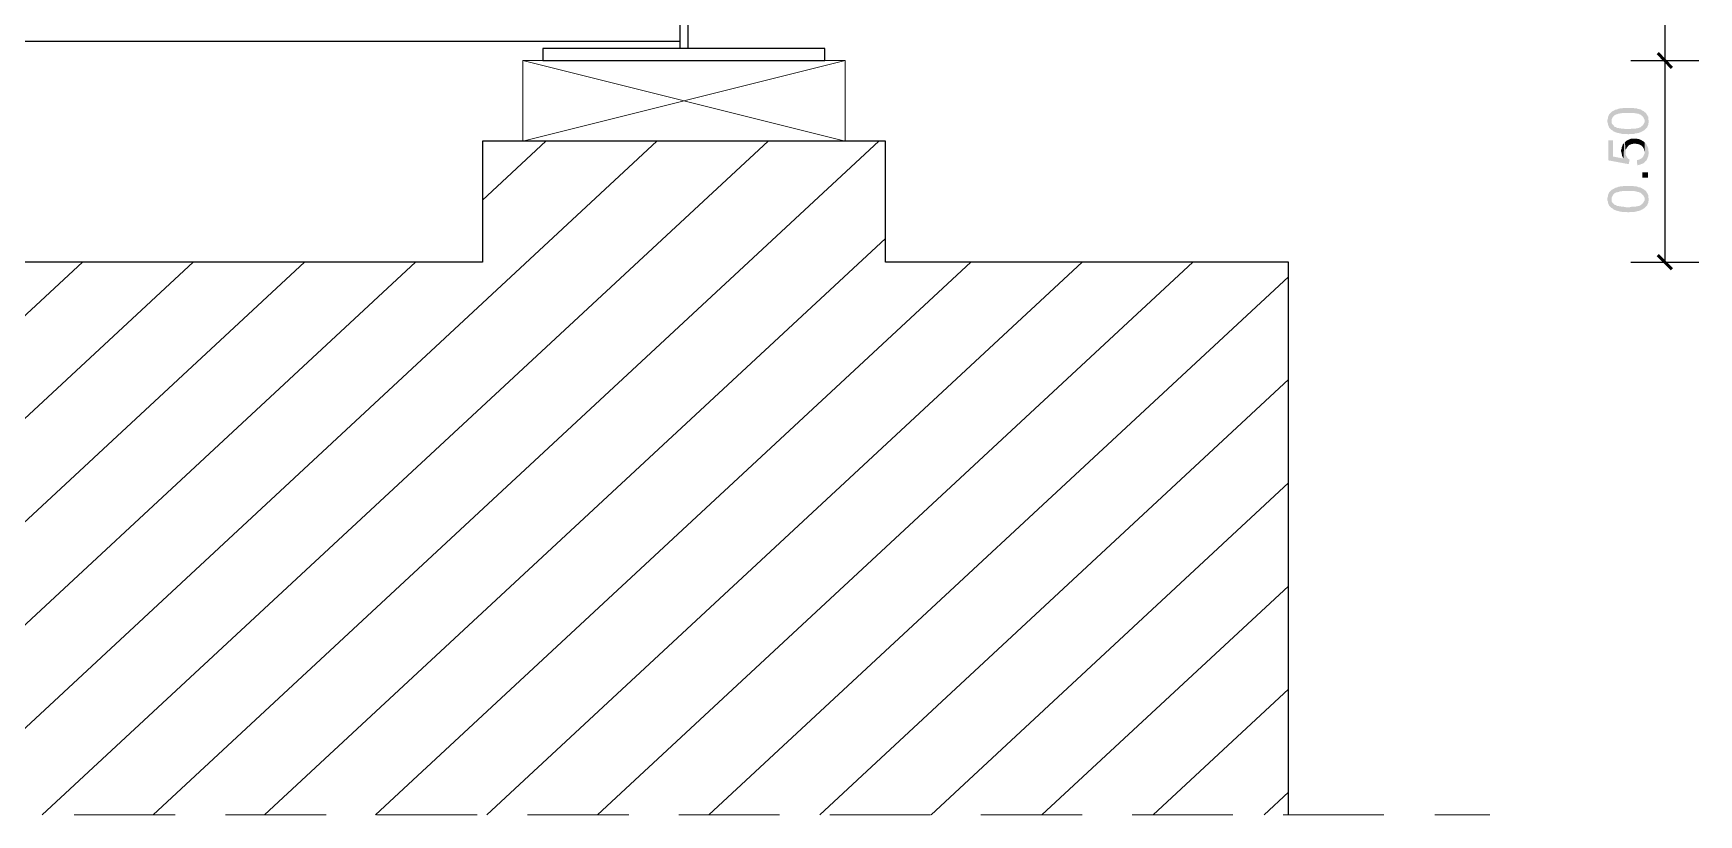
# Model space of a CAD drawing. Header units: millimetres. Extents: x 0.3 to 47.5, y 0.1 to 28.
# Drawn here: x 31.658 to 34.912, y 7.17 to 8.696 of the extents above; entities that cross this region are included whole.
import ezdxf

# ---------------------------------------------------------------- set-up
doc = ezdxf.new("R2010")
doc.units = ezdxf.units.MM
doc.layers.add('PDF _Geometria', color=7, linetype='Continuous')
doc.layers.add('PDF _Riempimenti solidi', color=7, linetype='Continuous')

msp = doc.modelspace()

# ---------------------------------------------------------------- hatches: boundary and pattern name
at = {"layer": 'PDF _Riempimenti solidi', "transparency": 33554559}
for points in [[(34.7342, 8.5249), (34.7342, 8.5224), (34.735, 8.5207), (34.735, 8.5182), (34.7358, 8.5166), (34.7367, 8.5141), (34.7375, 8.5124), (34.7392, 8.5107), (34.7408, 8.5091), (34.7425, 8.5074), (34.7425, 8.5282), (34.745, 8.5332), (34.7467, 8.5349), (34.7483, 8.5366), (34.7492, 8.5366), (34.75, 8.5374), (34.7517, 8.5382), (34.7533, 8.5382), (34.755, 8.5391), (34.7567, 8.5391), (34.7583, 8.5399), (34.7608, 8.5399), (34.7633, 8.5407), (34.7867, 8.5407), (34.7883, 8.5399), (34.7908, 8.5399), (34.7925, 8.5391), (34.795, 8.5391), (34.7967, 8.5382), (34.7975, 8.5374), (34.7992, 8.5374), (34.8008, 8.5357), (34.8025, 8.5341), (34.8042, 8.5324), (34.805, 8.5307), (34.8067, 8.5274), (34.8067, 8.5249), (34.8075, 8.5082), (34.8092, 8.5099), (34.81, 8.5107), (34.8117, 8.5124), (34.8125, 8.5149), (34.8142, 8.5182), (34.8142, 8.5207), (34.815, 8.5224), (34.815, 8.5257), (34.8142, 8.5274), (34.8142, 8.5324), (34.8133, 8.5341), (34.8125, 8.5357), (34.8108, 8.5382), (34.81, 8.5391), (34.81, 8.5399), (34.8083, 8.5416), (34.8067, 8.5424), (34.805, 8.5441), (34.8033, 8.5449), (34.8008, 8.5466), (34.7992, 8.5474), (34.7967, 8.5482), (34.795, 8.5482), (34.7925, 8.5491), (34.7908, 8.5499), (34.7867, 8.5499), (34.7842, 8.5507), (34.7658, 8.5507), (34.7633, 8.5499), (34.7592, 8.5499), (34.7575, 8.5491), (34.7558, 8.5491), (34.7542, 8.5482), (34.7517, 8.5474), (34.75, 8.5474), (34.7475, 8.5457), (34.7458, 8.5449), (34.7442, 8.5441), (34.7425, 8.5432), (34.7408, 8.5416), (34.7392, 8.5399), (34.7375, 8.5382), (34.7367, 8.5366), (34.7367, 8.5357), (34.7358, 8.5341), (34.735, 8.5316), (34.735, 8.5299), (34.7342, 8.5274)], [(34.7425, 8.5074), (34.7442, 8.5066), (34.7458, 8.5049), (34.7475, 8.5041), (34.75, 8.5032), (34.7517, 8.5024), (34.7525, 8.5024), (34.7542, 8.5016), (34.7558, 8.5016), (34.7583, 8.5007), (34.76, 8.5007), (34.7625, 8.4999), (34.7717, 8.4999), (34.7742, 8.4991), (34.7758, 8.4991), (34.7783, 8.4999), (34.7867, 8.4999), (34.7883, 8.5007), (34.7908, 8.5007), (34.7933, 8.5016), (34.795, 8.5016), (34.7967, 8.5024), (34.7992, 8.5032), (34.8008, 8.5041), (34.8025, 8.5049), (34.8042, 8.5057), (34.805, 8.5066), (34.8067, 8.5074), (34.8075, 8.5082), (34.8067, 8.5249), (34.8067, 8.5224), (34.805, 8.5191), (34.8033, 8.5174), (34.8025, 8.5157), (34.8, 8.5141), (34.7992, 8.5132), (34.7975, 8.5124), (34.7958, 8.5116), (34.7942, 8.5116), (34.7925, 8.5107), (34.7908, 8.5107), (34.7883, 8.5099), (34.7808, 8.5099), (34.7775, 8.5091), (34.77, 8.5091), (34.7667, 8.5099), (34.7617, 8.5099), (34.76, 8.5107), (34.7575, 8.5107), (34.7558, 8.5116), (34.7533, 8.5116), (34.7517, 8.5124), (34.7508, 8.5132), (34.7492, 8.5132), (34.7475, 8.5141), (34.7467, 8.5157), (34.745, 8.5174), (34.7433, 8.5191), (34.7425, 8.5207), (34.7425, 8.5249)], [(34.7358, 8.4874), (34.7358, 8.4482), (34.7758, 8.4407), (34.7775, 8.4491), (34.7758, 8.4507), (34.7742, 8.4516), (34.7733, 8.4532), (34.7717, 8.4557), (34.77, 8.4591), (34.77, 8.4641), (34.7683, 8.4841), (34.7667, 8.4824), (34.7658, 8.4516), (34.745, 8.4557), (34.745, 8.4874)], [(34.7608, 8.4666), (34.7608, 8.4657), (34.7617, 8.4632), (34.7617, 8.4616), (34.7625, 8.4591), (34.7625, 8.4574), (34.7633, 8.4557), (34.765, 8.4532), (34.7658, 8.4516), (34.7667, 8.4824), (34.7658, 8.4807), (34.7642, 8.4791), (34.7633, 8.4766), (34.7625, 8.4749), (34.7617, 8.4732), (34.7617, 8.4707), (34.7608, 8.4682)], [(34.7683, 8.4841), (34.77, 8.4641), (34.77, 8.4691), (34.7708, 8.4707), (34.7717, 8.4724), (34.7733, 8.4741), (34.7742, 8.4757), (34.775, 8.4766), (34.7767, 8.4782), (34.7792, 8.4791), (34.7808, 8.4799), (34.7825, 8.4799), (34.785, 8.4807), (34.79, 8.4807), (34.7925, 8.4799), (34.7942, 8.4799), (34.7967, 8.4791), (34.7983, 8.4782), (34.8, 8.4774), (34.8017, 8.4757), (34.8033, 8.4741), (34.8042, 8.4724), (34.8058, 8.4699), (34.8058, 8.4682), (34.8067, 8.4657), (34.8067, 8.4641), (34.8067, 8.4832), (34.805, 8.4849), (34.8033, 8.4857), (34.8008, 8.4874), (34.7975, 8.4891), (34.795, 8.4899), (34.7933, 8.4899), (34.7908, 8.4907), (34.7808, 8.4907), (34.7792, 8.4899), (34.7767, 8.4891), (34.7733, 8.4874), (34.7717, 8.4866), (34.77, 8.4849)], [(34.7917, 8.4491), (34.7925, 8.4382), (34.7942, 8.4391), (34.7958, 8.4391), (34.7983, 8.4399), (34.8, 8.4407), (34.8025, 8.4416), (34.8042, 8.4424), (34.8058, 8.4432), (34.8075, 8.4449), (34.8083, 8.4466), (34.81, 8.4474), (34.8108, 8.4491), (34.8117, 8.4507), (34.8125, 8.4532), (34.8133, 8.4549), (34.8142, 8.4574), (34.8142, 8.4591), (34.815, 8.4616), (34.815, 8.4641), (34.8142, 8.4666), (34.8142, 8.4707), (34.8133, 8.4732), (34.8117, 8.4766), (34.8108, 8.4782), (34.81, 8.4799), (34.8083, 8.4816), (34.8067, 8.4832), (34.8067, 8.4616), (34.8058, 8.4599), (34.805, 8.4574), (34.8042, 8.4557), (34.8033, 8.4541), (34.8017, 8.4532), (34.8, 8.4516), (34.7983, 8.4507), (34.7967, 8.4499), (34.7942, 8.4491)], [(34.7342, 8.3724), (34.7342, 8.3699), (34.735, 8.3682), (34.735, 8.3657), (34.7358, 8.3641), (34.7367, 8.3616), (34.7375, 8.3599), (34.7392, 8.3582), (34.7408, 8.3566), (34.7425, 8.3549), (34.7425, 8.3757), (34.745, 8.3807), (34.7467, 8.3824), (34.7483, 8.3841), (34.7492, 8.3841), (34.75, 8.3849), (34.7517, 8.3857), (34.7533, 8.3857), (34.755, 8.3866), (34.7567, 8.3866), (34.7583, 8.3874), (34.7608, 8.3874), (34.7633, 8.3882), (34.7867, 8.3882), (34.7883, 8.3874), (34.7908, 8.3874), (34.7925, 8.3866), (34.795, 8.3866), (34.7967, 8.3857), (34.7975, 8.3849), (34.7992, 8.3849), (34.8008, 8.3832), (34.8025, 8.3816), (34.8042, 8.3799), (34.805, 8.3782), (34.8067, 8.3749), (34.8067, 8.3724), (34.8075, 8.3557), (34.8092, 8.3574), (34.81, 8.3582), (34.8117, 8.3599), (34.8125, 8.3624), (34.8142, 8.3657), (34.8142, 8.3682), (34.815, 8.3699), (34.815, 8.3732), (34.8142, 8.3749), (34.8142, 8.3799), (34.8125, 8.3832), (34.8108, 8.3857), (34.81, 8.3866), (34.81, 8.3874), (34.8083, 8.3891), (34.8067, 8.3899), (34.805, 8.3916), (34.8033, 8.3924), (34.8008, 8.3941), (34.7992, 8.3949), (34.7967, 8.3957), (34.795, 8.3957), (34.7925, 8.3966), (34.7908, 8.3974), (34.7867, 8.3974), (34.7842, 8.3982), (34.7658, 8.3982), (34.7633, 8.3974), (34.7592, 8.3974), (34.7575, 8.3966), (34.7558, 8.3966), (34.7542, 8.3957), (34.7517, 8.3949), (34.75, 8.3949), (34.7475, 8.3932), (34.7458, 8.3924), (34.7442, 8.3916), (34.7425, 8.3907), (34.7408, 8.3891), (34.7392, 8.3874), (34.7375, 8.3857), (34.7367, 8.3841), (34.7367, 8.3832), (34.7358, 8.3816), (34.735, 8.3791), (34.735, 8.3774), (34.7342, 8.3749)], [(34.7425, 8.3549), (34.7442, 8.3541), (34.7458, 8.3524), (34.7475, 8.3516), (34.75, 8.3507), (34.7517, 8.3499), (34.7525, 8.3499), (34.7542, 8.3491), (34.7558, 8.3491), (34.7583, 8.3482), (34.76, 8.3482), (34.7625, 8.3474), (34.7717, 8.3474), (34.7742, 8.3466), (34.7758, 8.3466), (34.7783, 8.3474), (34.7867, 8.3474), (34.7883, 8.3482), (34.7908, 8.3482), (34.7933, 8.3491), (34.795, 8.3491), (34.7967, 8.3499), (34.7992, 8.3507), (34.8008, 8.3516), (34.8025, 8.3524), (34.8042, 8.3532), (34.805, 8.3541), (34.8067, 8.3549), (34.8075, 8.3557), (34.8067, 8.3724), (34.8067, 8.3699), (34.8058, 8.3682), (34.805, 8.3666), (34.8033, 8.3649), (34.8025, 8.3632), (34.8, 8.3616), (34.7992, 8.3607), (34.7975, 8.3599), (34.7958, 8.3591), (34.7942, 8.3591), (34.7925, 8.3582), (34.7908, 8.3582), (34.7883, 8.3574), (34.7808, 8.3574), (34.7775, 8.3566), (34.77, 8.3566), (34.7667, 8.3574), (34.7617, 8.3574), (34.76, 8.3582), (34.7575, 8.3582), (34.7558, 8.3591), (34.7533, 8.3591), (34.7517, 8.3599), (34.7508, 8.3607), (34.7492, 8.3607), (34.7475, 8.3616), (34.7467, 8.3632), (34.745, 8.3649), (34.7433, 8.3666), (34.7425, 8.3682), (34.7425, 8.3724)]]:
    msp.add_hatch(color=256, dxfattribs=at).paths.add_polyline_path(points)

# ---------------------------------------------------------------- linework, layer by layer
at = {"layer": 'PDF _Geometria', "lineweight": 25}
for points in [[(34.8467, 8.2491), (34.8467, 8.6432), (34.8467, 8.7091), (34.8467, 9.6666)], [(32.9217, 9.6391), (32.9217, 8.6666)], [(32.9375, 9.6391), (32.9375, 8.6666)], [(31.1267, 8.6807), (32.9217, 8.6807)], [(34.78, 8.6432), (34.9125, 8.6432)], [(34.1108, 7.1699), (34.1108, 8.2491), (33.3233, 8.2491), (33.3233, 8.4857), (32.5358, 8.4857), (32.5358, 8.2491), (31.5125, 8.2491), (31.5125, 8.4857), (30.725, 8.4857), (30.725, 8.2491), (29.7008, 8.2491), (29.7008, 8.4857), (28.9133, 8.4857), (28.9133, 8.2491), (27.89, 8.2491), (27.89, 8.4857), (27.1025, 8.4857), (27.1025, 8.2491), (26.315, 8.2491), (26.315, 7.1699)], [(34.78, 8.2491), (34.9125, 8.2491)]]:
    msp.add_lwpolyline(points, dxfattribs=at)
msp.add_lwpolyline([(33.205, 8.6666), (32.6542, 8.6666), (32.6542, 8.6432), (33.205, 8.6432)], close=True, dxfattribs=at)
at = {"layer": 'PDF _Geometria', "lineweight": 50}
for points in [[(34.8325, 8.6574), (34.86, 8.6291)], [(34.8325, 8.2632), (34.86, 8.2357)]]:
    msp.add_lwpolyline(points, dxfattribs=at)
at = {"layer": 'PDF _Geometria', "lineweight": 9}
for points in [[(33.245, 8.6432), (32.615, 8.4857), (32.615, 8.6432), (33.245, 8.4857), (33.245, 8.6432), (32.615, 8.6432)], [(31.4592, 7.1699), (32.8767, 8.4857)], [(31.6758, 7.1699), (33.0942, 8.4857)], [(31.8925, 7.1699), (33.3108, 8.4857)], [(32.5358, 8.3707), (32.66, 8.4857)], [(32.11, 7.1699), (33.3233, 8.2957)], [(30.5908, 7.1699), (31.7542, 8.2491)], [(30.8075, 7.1699), (31.9708, 8.2491)], [(31.025, 7.1699), (32.1883, 8.2491)], [(31.2417, 7.1699), (32.405, 8.2491)], [(32.3267, 7.1699), (33.49, 8.2491)], [(32.5442, 7.1699), (33.7075, 8.2491)], [(32.7608, 7.1699), (33.9242, 8.2491)], [(32.9783, 7.1699), (34.1108, 8.2207)], [(33.195, 7.1699), (34.1108, 8.0199)], [(33.4125, 7.1699), (34.1108, 7.8182)], [(33.6292, 7.1699), (34.1108, 7.6166)], [(33.8467, 7.1699), (34.1108, 7.4149)], [(34.0633, 7.1699), (34.1108, 7.2141)], [(31.7383, 7.1699), (31.9358, 7.1699)], [(32.0342, 7.1699), (32.2308, 7.1699)], [(32.3292, 7.1699), (32.5258, 7.1699)], [(32.6242, 7.1699), (32.8217, 7.1699)], [(32.92, 7.1699), (33.1167, 7.1699)], [(33.215, 7.1699), (33.4117, 7.1699)], [(33.51, 7.1699), (33.7075, 7.1699)], [(33.8058, 7.1699), (34.0025, 7.1699)], [(34.1008, 7.1699), (34.2975, 7.1699)], [(34.3967, 7.1699), (34.5042, 7.1699)]]:
    msp.add_lwpolyline(points, dxfattribs=at)
at = {"layer": 'PDF _Riempimenti solidi', "lineweight": 25, "transparency": 33554559}
msp.add_solid([(34.8133, 8.4141), (34.8133, 8.4249), (34.8025, 8.4141), (34.8025, 8.4249)], dxfattribs=at)

doc.saveas('drawing.dxf')
